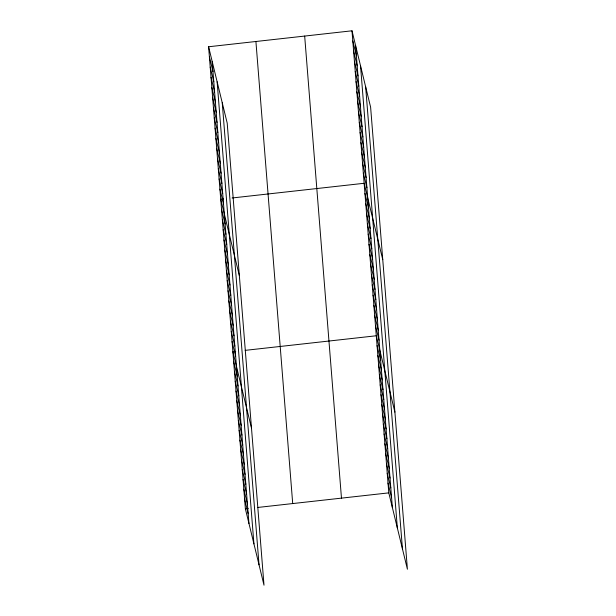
<?xml version="1.0" encoding="UTF-8"?>
<svg xmlns="http://www.w3.org/2000/svg" width="616" height="616" viewBox="0 0 616 616"><rect width="100%" height="100%" fill="white"/><g stroke="black" fill="none" stroke-linecap="round" stroke-linejoin="round"><path stroke-width="0.92" d="M208.593 46.762L227.204 123.131L264.002 585.2L245.384 508.831L208.593 46.762L351.998 30.8L370.616 107.169L407.407 569.238L388.796 492.869L351.998 30.8M223.57 198.93L220.736 199.245L239.347 275.614M232.093 197.982L364.141 183.283L382.759 259.652M235.712 351.413L232.879 351.728L251.49 428.097M245.183 350.358L376.284 335.766L394.902 412.135M245.384 508.831L248.225 508.516M257.688 507.461L388.796 492.869M352.806 40.964L356.387 55.648M353.615 51.128L357.195 65.812M354.423 61.3L358.004 75.976M355.24 71.464L358.812 86.14M356.048 81.628L359.621 96.304M356.856 91.792L360.437 106.476M357.665 101.956L361.245 116.64M358.474 112.127L362.054 126.804M359.282 122.291L362.863 136.968M360.09 132.455L363.671 147.132M360.899 142.619L364.48 157.303M361.715 152.783L365.288 167.467M362.524 162.955L366.096 177.631M363.332 173.119L366.913 187.795M364.949 193.447L368.53 208.131M365.758 203.611L369.338 218.295M366.566 213.783L370.147 228.459M367.375 223.947L370.955 238.623M368.191 234.111L371.764 248.787M368.999 244.275L372.572 258.959M369.808 254.439L373.388 269.123M370.616 264.611L374.197 279.287M371.425 274.775L375.005 289.451M372.233 284.939L375.814 299.622M373.042 295.103L376.622 309.786M373.85 305.267L377.431 319.95M374.667 315.438L378.239 330.114M375.475 325.602L379.048 340.278M377.061 345.584L380.642 360.268M377.847 355.401L381.427 370.085M378.624 365.226L382.205 379.903M379.41 375.044L382.99 389.72M380.195 384.861L383.768 399.545M380.973 394.679L384.553 409.363M381.758 404.496L385.331 419.18M382.536 414.322L386.116 428.998M383.321 424.139L386.894 438.815M384.099 433.957L387.68 448.633M384.885 443.774L388.465 458.458M385.662 453.592L389.243 468.275M386.448 463.417L390.028 478.093M387.225 473.234L390.806 487.911M388.011 483.052L391.591 497.728M209.401 56.926L212.982 71.61M210.21 67.098L213.79 81.774M211.019 77.262L214.599 91.938M211.827 87.426L215.407 102.102M212.635 97.59L216.216 112.274M213.452 107.754L217.025 122.438M214.26 117.926L217.833 132.602M215.069 128.089L218.649 142.766M215.877 138.254L219.458 152.93M216.686 148.417L220.266 163.101M217.494 158.582L221.075 173.265M218.303 168.753L221.883 183.429M219.111 178.917L222.692 193.593M219.927 189.081L223.5 203.757M221.544 209.409L225.125 224.093M222.353 219.581L225.933 234.257M223.161 229.745L226.742 244.421M223.97 239.909L227.55 254.585M224.778 250.073L228.359 264.757M225.587 260.237L229.167 274.921M226.403 270.409L229.976 285.085M227.212 280.573L230.784 295.249M228.02 290.737L231.601 305.413M228.829 300.901L232.409 315.585M229.637 311.065L233.218 325.749M230.446 321.236L234.026 335.913M231.254 331.4L234.835 346.077M232.063 341.564L235.643 356.24M233.656 361.546L237.237 376.23M234.442 371.371L238.015 386.047M235.22 381.189L238.8 395.865M236.005 391.006L239.578 405.682M236.783 400.823L240.363 415.507M237.568 410.641L241.149 425.325M238.346 420.466L241.926 435.142M239.131 430.284L242.712 444.96M239.909 440.101L243.489 454.777M240.694 449.919L244.275 464.603M241.48 459.736L245.053 474.42M242.257 469.561L245.838 484.238M243.043 479.379L246.616 494.055M243.82 489.196L247.401 503.873M244.606 499.014L248.179 513.698M365.65 86.81L402.448 548.879M360.537 65.835L397.335 527.904M355.578 45.476L392.369 507.553M304.674 36.067L341.472 498.136M255.917 41.495L292.708 503.565M222.245 102.772L259.036 564.841M217.132 81.797L253.923 543.866M212.174 61.446L248.964 523.515"/></g></svg>
